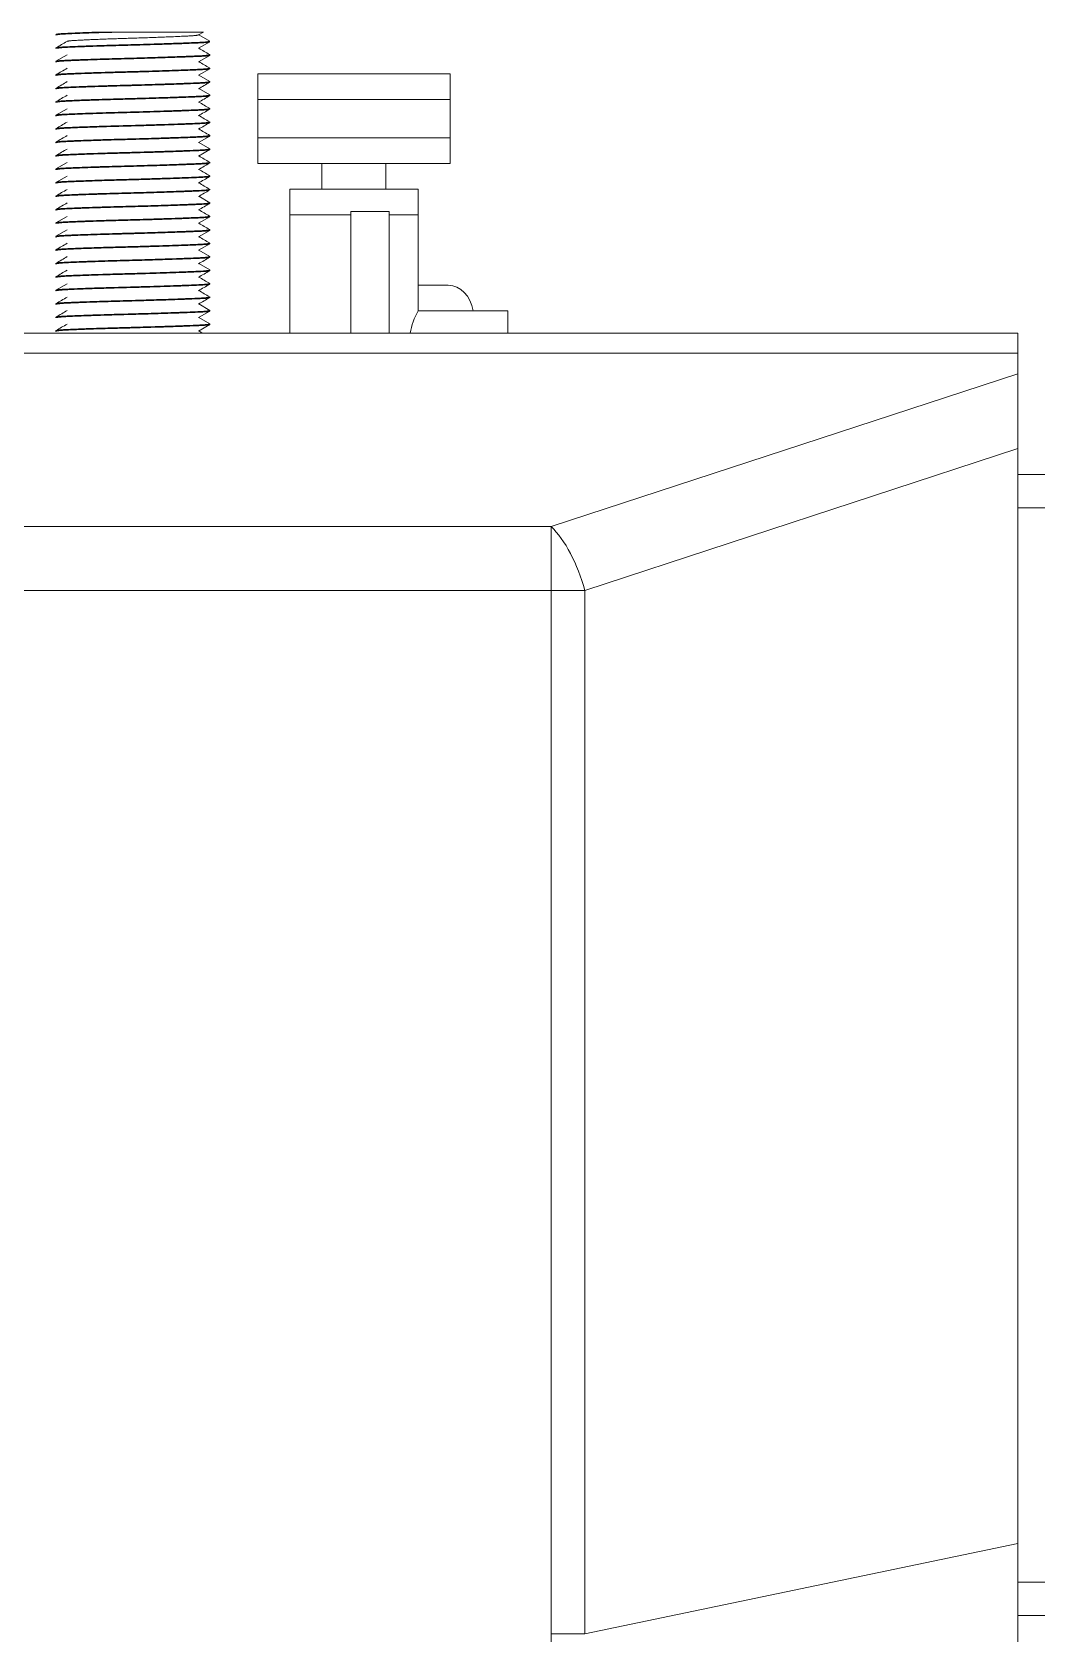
# Model space of a CAD drawing. Header units: millimetres. Extents: x 113490 to 142599, y -20467 to 115.
# Drawn here: x 123477.4 to 123555.8, y -6241.1 to -6116.2 of the extents above; entities that cross this region are included whole.
import ezdxf

# ---------------------------------------------------------------- set-up
doc = ezdxf.new("R2010")
doc.units = ezdxf.units.MM
doc.layers.add('DV1_0', color=7, linetype='Continuous')

msp = doc.modelspace()

# ---------------------------------------------------------------- linework, layer by layer
at = {"layer": 'DV1_0', "color": 7, "linetype": 'Continuous', "lineweight": 15}
for p, q in [((123482.71, -6116.18), (123484.48, -6116.18)), ((123490.77, -6116.18), (123484.48, -6116.18)), ((123490.39, -6116.4), (123490.77, -6116.18)), ((123479.26, -6117.42), (123479.26, -6117.47)), ((123490.39, -6117.45), (123491.26, -6116.95)), ((123491.26, -6116.89), (123490.4, -6116.39)), ((123480.13, -6117.96), (123479.26, -6118.46)), ((123479.26, -6118.47), (123479.26, -6118.52)), ((123490.39, -6118.5), (123491.26, -6118)), ((123491.26, -6118), (123491.26, -6117.95)), ((123479.26, -6119.52), (123479.26, -6119.57)), ((123490.39, -6119.55), (123491.26, -6119.05)), ((123491.26, -6120.04), (123490.4, -6119.54)), ((123491.26, -6119.05), (123491.26, -6119)), ((123491.26, -6120.1), (123491.26, -6120.05)), ((123510, -6119.43), (123495, -6119.43)), ((123495, -6119.43), (123495, -6124.43)), ((123510, -6124.43), (123510, -6119.43)), ((123479.26, -6120.57), (123479.26, -6120.62)), ((123491.26, -6121.09), (123490.4, -6120.59)), ((123491.26, -6121.15), (123491.26, -6121.1)), ((123479.26, -6121.62), (123479.26, -6121.67)), ((123480.13, -6122.16), (123479.26, -6122.66)), ((123491.26, -6122.2), (123491.26, -6122.15)), ((123510, -6121.43), (123495, -6121.43)), ((123495, -6121.43), (123495, -6126.43)), ((123510, -6126.43), (123510, -6121.43)), ((123479.26, -6122.67), (123479.26, -6122.72)), ((123479.26, -6123.72), (123479.26, -6123.77)), ((123491.26, -6123.25), (123491.26, -6123.2)), ((123479.26, -6124.77), (123479.26, -6124.82)), ((123490.39, -6124.8), (123491.26, -6124.3)), ((123491.26, -6125.29), (123490.4, -6124.79)), ((123491.26, -6124.3), (123491.26, -6124.25)), ((123510, -6124.43), (123495, -6124.43)), ((123479.26, -6125.82), (123479.26, -6125.87)), ((123490.39, -6125.85), (123491.26, -6125.35)), ((123491.26, -6125.35), (123491.26, -6125.3)), ((123480.13, -6126.36), (123479.26, -6126.86)), ((123479.26, -6126.87), (123479.26, -6126.92)), ((123480.13, -6127.41), (123479.26, -6127.91)), ((123491.26, -6126.4), (123491.26, -6126.35)), ((123491.26, -6127.45), (123491.26, -6127.4)), ((123510, -6126.43), (123495, -6126.43)), ((123500, -6126.43), (123500, -6128.43)), ((123500, -6126.43), (123500, -6128.43)), ((123505, -6128.43), (123505, -6126.43)), ((123505, -6128.43), (123505, -6126.43)), ((123479.26, -6127.92), (123479.26, -6127.97)), ((123491.26, -6128.5), (123491.26, -6128.45)), ((123507.5, -6128.43), (123497.5, -6128.43)), ((123497.5, -6128.43), (123497.5, -6139.68)), ((123507.5, -6137.93), (123507.5, -6128.43)), ((123479.26, -6128.97), (123479.26, -6129.02)), ((123479.26, -6130.02), (123479.26, -6130.07)), ((123491.26, -6129.49), (123490.4, -6128.99)), ((123491.26, -6129.55), (123491.26, -6129.5)), ((123480.13, -6130.56), (123479.26, -6131.06)), ((123479.26, -6131.07), (123479.26, -6131.12)), ((123490.39, -6131.1), (123491.26, -6130.6)), ((123491.26, -6130.6), (123491.26, -6130.55)), ((123502.26, -6130.43), (123497.5, -6130.43)), ((123497.5, -6130.43), (123497.5, -6139.68)), ((123502.26, -6130.18), (123505.26, -6130.18)), ((123502.26, -6139.68), (123502.26, -6130.18)), ((123505.26, -6130.18), (123505.26, -6139.68)), ((123507.5, -6130.43), (123505.26, -6130.43)), ((123507.5, -6137.95), (123507.5, -6130.43)), ((123480.13, -6131.61), (123479.26, -6132.11)), ((123479.26, -6132.12), (123479.26, -6132.17)), ((123490.39, -6132.15), (123491.26, -6131.65)), ((123491.26, -6131.65), (123491.26, -6131.6)), ((123479.26, -6133.17), (123479.26, -6133.22)), ((123490.39, -6133.2), (123491.26, -6132.7)), ((123491.26, -6133.69), (123490.4, -6133.19)), ((123491.26, -6132.7), (123491.26, -6132.65)), ((123491.26, -6133.75), (123491.26, -6133.7)), ((123479.26, -6134.22), (123479.26, -6134.27)), ((123491.26, -6134.74), (123490.4, -6134.24)), ((123491.26, -6134.8), (123491.26, -6134.75)), ((123479.26, -6135.27), (123479.26, -6135.32)), ((123480.13, -6135.81), (123479.26, -6136.31)), ((123479.26, -6136.32), (123479.26, -6136.37)), ((123491.26, -6135.85), (123491.26, -6135.8)), ((123509.86, -6135.93), (123507.5, -6135.93)), ((123479.26, -6137.37), (123479.26, -6137.42)), ((123491.26, -6137.89), (123490.4, -6137.39)), ((123491.26, -6136.9), (123491.26, -6136.85)), ((123479.26, -6138.42), (123479.26, -6138.47)), ((123490.39, -6138.45), (123491.26, -6137.95)), ((123491.26, -6138.94), (123490.4, -6138.44)), ((123491.26, -6137.95), (123491.26, -6137.9)), ((123514.5, -6137.93), (123507.5, -6137.93)), ((123514.5, -6139.68), (123514.5, -6137.93)), ((123554.26, -6139.68), (123455.28, -6139.68)), ((123479.26, -6139.47), (123479.26, -6139.52)), ((123490.39, -6139.5), (123491.26, -6139)), ((123491.26, -6139), (123491.26, -6138.95)), ((123554.26, -6141.22), (123554.26, -6139.68)), ((123554.26, -6141.22), (123554.26, -6142.84)), ((123554.26, -6148.67), (123554.26, -6142.84)), ((123554.26, -6234.07), (123554.26, -6148.67)), ((123557.26, -6150.68), (123554.26, -6150.68)), ((123554.26, -6242), (123554.26, -6234.07)), ((123557.26, -6239.68), (123554.26, -6239.68))]:
    msp.add_line(p, q, dxfattribs=at)
at = {"layer": 'DV1_0', "color": 7, "linetype": 'Continuous', "lineweight": 20}
for p, q in [((123554.26, -6141.22), (123453.95, -6141.22)), ((123517.88, -6154.76), (123554.26, -6142.84)), ((123520.5, -6159.73), (123554.26, -6148.67)), ((123557.26, -6153.28), (123554.26, -6153.28)), ((122488.26, -6154.76), (123517.88, -6154.76)), ((123517.88, -6159.73), (123517.88, -6154.76)), ((122488.26, -6159.73), (123517.88, -6159.73)), ((123517.88, -6241.13), (123517.88, -6159.73)), ((123517.88, -6159.73), (123520.5, -6159.73)), ((123520.5, -6241.13), (123520.5, -6159.73)), ((123520.5, -6241.13), (123554.26, -6234.07)), ((123557.26, -6237.08), (123554.26, -6237.08)), ((123517.88, -6241.13), (123520.5, -6241.13))]:
    msp.add_line(p, q, dxfattribs=at)
at = {"layer": 'DV1_0', "color": 7, "linetype": 'Continuous', "lineweight": 15}
msp.add_arc((123511.85, -6140.43), 5.01, 150.0584, 171.281, dxfattribs=at)
msp.add_ellipse((123509.86, -6138.43), major_axis=(0, -2.5), ratio=0.790252, start_param=1.772154, end_param=3.141593, dxfattribs=at)
at = {"layer": 'DV1_0', "color": 7, "linetype": 'Continuous', "lineweight": 20}
msp.add_ellipse((123517.88, -6159.73), major_axis=(-1.87, 5.7), ratio=0.419085, start_param=4.575942, end_param=5.619674, dxfattribs=at)
at = {"layer": 'DV1_0', "color": 7, "linetype": 'Continuous', "lineweight": 15}
for points, weights, knots in [([(123479.27, -6116.43), (123479.18, -6116.39), (123479.72, -6116.35), (123481.04, -6116.27), (123484.48, -6116.18)], [0.934054680659, 0.941367301959, 1, 0.866025403784, 1], [0.993465271, 0.993465271, 0.993465271, 0.995454545, 0.995454545, 1, 1, 1]), ([(123479.28, -6116.36), (123479.36, -6116.33), (123479.72, -6116.3), (123480.61, -6116.25), (123482.71, -6116.18)], [0.943539393351, 0.959567449469, 1, 0.90591222949, 0.943976505854], [0.995551337, 0.995551337, 0.995551337, 0.996888464, 0.996888464, 1, 1, 1]), ([(123479.27, -6117.41), (123479.32, -6117.38), (123479.72, -6117.35), (123481.04, -6117.27), (123484.48, -6117.18), (123487.91, -6117.09), (123490.02, -6117), (123491.41, -6116.95), (123491.24, -6116.88)], [0.940761018319, 0.955795124554, 1, 0.866025403784, 1, 0.866025403784, 1, 0.907682754736, 0.942590729982], [0.96884289, 0.96884289, 0.96884289, 0.97030477, 0.97030477, 0.97473539, 0.97473539, 0.979166, 0.979166, 0.98221899, 0.98221899, 0.98221899]), ([(123479.3, -6117.45), (123479.39, -6117.43), (123479.72, -6117.4), (123481.04, -6117.32), (123484.48, -6117.23), (123487.91, -6117.14), (123490.02, -6117.05), (123491.18, -6117.01), (123491.26, -6116.95)], [0.946469933917, 0.963037085539, 1, 0.866025403784, 1, 0.866025403784, 1, 0.921425778153, 0.935016914714], [0.96692775, 0.96692775, 0.96692775, 0.96818182, 0.96818182, 0.97272727, 0.97272727, 0.97727273, 0.97727273, 0.97993857, 0.97993857, 0.97993857]), ([(123480.13, -6116.91), (123480.18, -6116.88), (123480.52, -6116.85), (123481.65, -6116.77), (123484.59, -6116.68), (123487.53, -6116.59), (123489.33, -6116.5), (123490.29, -6116.46), (123490.39, -6116.4)], [0.94124261157, 0.956492467926, 1, 0.866025403784, 1, 0.866025403784, 1, 0.924204716373, 0.934170840989], [0.98129043, 0.98129043, 0.98129043, 0.9827477, 0.9827477, 0.98723513, 0.98723513, 0.99172257, 0.99172257, 0.9942613, 0.9942613, 0.9942613]), ([(123479.26, -6118.46), (123479.3, -6118.43), (123479.72, -6118.4), (123481.04, -6118.32), (123484.48, -6118.23), (123487.91, -6118.14), (123490.02, -6118.05), (123491.4, -6118), (123491.25, -6117.93)], [0.939349105633, 0.953615094139, 1, 0.866025403784, 1, 0.866025403784, 1, 0.907909508112, 0.942420012767], [0.9421871, 0.9421871, 0.9421871, 0.94372108, 0.94372108, 0.9481517, 0.9481517, 0.95258231, 0.95258231, 0.95562779, 0.95562779, 0.95562779]), ([(123479.27, -6118.53), (123479.18, -6118.49), (123479.72, -6118.45), (123481.04, -6118.37), (123484.48, -6118.28), (123487.91, -6118.19), (123490.02, -6118.1), (123491.2, -6118.06), (123491.26, -6118)], [0.933910759492, 0.940768889885, 1, 0.866025403784, 1, 0.866025403784, 1, 0.92065327699, 0.935293065308], [0.93889951, 0.93889951, 0.93889951, 0.94090909, 0.94090909, 0.94545455, 0.94545455, 0.95, 0.95, 0.95269205, 0.95269205, 0.95269205]), ([(123479.27, -6119.58), (123479.2, -6119.54), (123479.72, -6119.5), (123481.04, -6119.42), (123484.48, -6119.33), (123487.91, -6119.24), (123490.02, -6119.15), (123491.17, -6119.11), (123491.25, -6119.05)], [0.93460906882, 0.943353703163, 1, 0.866025403784, 1, 0.866025403784, 1, 0.92211291563, 0.934786252161], [0.91171448, 0.91171448, 0.91171448, 0.91363636, 0.91363636, 0.91818182, 0.91818182, 0.92272727, 0.92272727, 0.92536981, 0.92536981, 0.92536981]), ([(123479.27, -6119.51), (123479.33, -6119.48), (123479.72, -6119.45), (123481.04, -6119.37), (123484.48, -6119.28), (123487.91, -6119.19), (123490.02, -6119.1), (123491.33, -6119.05), (123491.26, -6118.99)], [0.941454400146, 0.956792663151, 1, 0.866025403784, 1, 0.866025403784, 1, 0.912547273733, 0.939265137228], [0.9157085, 0.9157085, 0.9157085, 0.91713739, 0.91713739, 0.921568, 0.921568, 0.92599862, 0.92599862, 0.92889073, 0.92889073, 0.92889073]), ([(123479.28, -6120.56), (123479.36, -6120.53), (123479.72, -6120.5), (123481.04, -6120.42), (123484.48, -6120.33), (123487.91, -6120.24), (123490.02, -6120.15), (123491.33, -6120.1), (123491.26, -6120.04)], [0.943575641735, 0.959613130463, 1, 0.866025403784, 1, 0.866025403784, 1, 0.91235582169, 0.939382666225], [0.88921808, 0.88921808, 0.88921808, 0.89055369, 0.89055369, 0.89498431, 0.89498431, 0.89941493, 0.89941493, 0.90231337, 0.90231337, 0.90231337]), ([(123479.26, -6120.62), (123479.23, -6120.59), (123479.72, -6120.55), (123481.04, -6120.47), (123484.48, -6120.38), (123487.91, -6120.29), (123490.02, -6120.2), (123491.13, -6120.16), (123491.25, -6120.11)], [0.935417002949, 0.945703550235, 1, 0.866025403784, 1, 0.866025403784, 1, 0.924933182187, 0.933987194677], [0.88452148, 0.88452148, 0.88452148, 0.88636364, 0.88636364, 0.89090909, 0.89090909, 0.89545455, 0.89545455, 0.89800139, 0.89800139, 0.89800139]), ([(123479.26, -6121.67), (123479.23, -6121.64), (123479.72, -6121.6), (123481.04, -6121.52), (123484.48, -6121.43), (123487.91, -6121.34), (123490.02, -6121.25), (123491.11, -6121.21), (123491.24, -6121.16)], [0.935577878444, 0.946121258119, 1, 0.866025403784, 1, 0.866025403784, 1, 0.92618059583, 0.933709515685], [0.85726293, 0.85726293, 0.85726293, 0.85909091, 0.85909091, 0.86363636, 0.86363636, 0.86818182, 0.86818182, 0.87068634, 0.87068634, 0.87068634]), ([(123479.44, -6121.58), (123479.54, -6121.57), (123479.72, -6121.55), (123481.04, -6121.47), (123484.48, -6121.38), (123487.91, -6121.29), (123490.02, -6121.2), (123491.39, -6121.15), (123491.25, -6121.08)], [0.966249640815, 0.980198004008, 1, 0.866025403784, 1, 0.866025403784, 1, 0.908463633632, 0.94200928437], [0.86331514, 0.86331514, 0.86331514, 0.86397, 0.86397, 0.86840062, 0.86840062, 0.87283123, 0.87283123, 0.87585839, 0.87585839, 0.87585839]), ([(123479.26, -6122.66), (123479.3, -6122.63), (123479.72, -6122.6), (123481.04, -6122.52), (123484.48, -6122.43), (123487.91, -6122.34), (123490.02, -6122.25), (123491.41, -6122.2), (123491.24, -6122.13)], [0.93930895393, 0.953549715117, 1, 0.866025403784, 1, 0.866025403784, 1, 0.907274261859, 0.94290214831], [0.83585017, 0.83585017, 0.83585017, 0.83738631, 0.83738631, 0.84181693, 0.84181693, 0.84624754, 0.84624754, 0.84931403, 0.84931403, 0.84931403]), ([(123479.27, -6122.73), (123479.21, -6122.69), (123479.72, -6122.65), (123481.04, -6122.57), (123484.48, -6122.48), (123487.91, -6122.39), (123490.02, -6122.3), (123491.12, -6122.26), (123491.25, -6122.21)], [0.934768545125, 0.943857940206, 1, 0.866025403784, 1, 0.866025403784, 1, 0.925238167009, 0.933915013142], [0.82991341, 0.82991341, 0.82991341, 0.83181818, 0.83181818, 0.83636364, 0.83636364, 0.84090909, 0.84090909, 0.84344559, 0.84344559, 0.84344559]), ([(123479.27, -6123.78), (123479.18, -6123.74), (123479.72, -6123.7), (123481.04, -6123.62), (123484.48, -6123.53), (123487.91, -6123.44), (123490.02, -6123.35), (123491.16, -6123.31), (123491.25, -6123.25)], [0.93390975756, 0.940764562018, 1, 0.866025403784, 1, 0.866025403784, 1, 0.922984539313, 0.934513942389], [0.80253573, 0.80253573, 0.80253573, 0.80454545, 0.80454545, 0.80909091, 0.80909091, 0.81363636, 0.81363636, 0.81624932, 0.81624932, 0.81624932]), ([(123479.27, -6123.71), (123479.32, -6123.68), (123479.72, -6123.65), (123481.04, -6123.57), (123484.48, -6123.48), (123487.91, -6123.39), (123490.02, -6123.3), (123491.34, -6123.25), (123491.26, -6123.19)], [0.940729560589, 0.955748829838, 1, 0.866025403784, 1, 0.866025403784, 1, 0.911503475613, 0.939919187572], [0.80933921, 0.80933921, 0.80933921, 0.81080262, 0.81080262, 0.81523323, 0.81523323, 0.81966385, 0.81966385, 0.82259048, 0.82259048, 0.82259048]), ([(123479.28, -6124.83), (123479.17, -6124.79), (123479.72, -6124.75), (123481.04, -6124.67), (123484.48, -6124.58), (123487.91, -6124.49), (123490.02, -6124.4), (123491.19, -6124.36), (123491.26, -6124.3)], [0.933700019724, 0.939798095358, 1, 0.866025403784, 1, 0.866025403784, 1, 0.921036867031, 0.935153714064], [0.77523021, 0.77523021, 0.77523021, 0.77727273, 0.77727273, 0.78181818, 0.78181818, 0.78636364, 0.78636364, 0.78904268, 0.78904268, 0.78904268]), ([(123479.46, -6124.73), (123479.56, -6124.71), (123479.72, -6124.7), (123481.04, -6124.62), (123484.48, -6124.53), (123487.91, -6124.44), (123490.02, -6124.35), (123491.32, -6124.3), (123491.26, -6124.24)], [0.969334210237, 0.982338959679, 1, 0.866025403784, 1, 0.866025403784, 1, 0.912970810943, 0.939009023645], [0.78363486, 0.78363486, 0.78363486, 0.78421893, 0.78421893, 0.78864954, 0.78864954, 0.79308016, 0.79308016, 0.79595826, 0.79595826, 0.79595826]), ([(123479.27, -6125.88), (123479.18, -6125.84), (123479.72, -6125.8), (123481.04, -6125.72), (123484.48, -6125.63), (123487.91, -6125.54), (123490.02, -6125.45), (123491.19, -6125.41), (123491.26, -6125.35)], [0.934051770002, 0.941355624956, 1, 0.866025403784, 1, 0.866025403784, 1, 0.920807291095, 0.935236586971], [0.74801033, 0.74801033, 0.74801033, 0.75, 0.75, 0.75454545, 0.75454545, 0.75909091, 0.75909091, 0.76177774, 0.76177774, 0.76177774]), ([(123479.26, -6126.86), (123479.3, -6126.83), (123479.72, -6126.8), (123481.04, -6126.72), (123484.48, -6126.63), (123487.91, -6126.54), (123490.02, -6126.45), (123491.42, -6126.4), (123491.24, -6126.33)], [0.939523839461, 0.953897229977, 1, 0.866025403784, 1, 0.866025403784, 1, 0.907043390267, 0.943080358976], [0.7295269, 0.7295269, 0.7295269, 0.73105154, 0.73105154, 0.73548216, 0.73548216, 0.73991277, 0.73991277, 0.7429869, 0.7429869, 0.7429869]), ([(123479.28, -6125.81), (123479.34, -6125.78), (123479.72, -6125.75), (123481.04, -6125.67), (123484.48, -6125.58), (123487.91, -6125.49), (123490.02, -6125.4), (123491.38, -6125.35), (123491.25, -6125.28)], [0.942580918485, 0.958329672037, 1, 0.866025403784, 1, 0.866025403784, 1, 0.909439909267, 0.941307954393], [0.75625717, 0.75625717, 0.75625717, 0.75763523, 0.75763523, 0.76206585, 0.76206585, 0.76649646, 0.76649646, 0.76949134, 0.76949134, 0.76949134]), ([(123479.27, -6126.93), (123479.21, -6126.89), (123479.72, -6126.85), (123481.04, -6126.77), (123484.48, -6126.68), (123487.91, -6126.59), (123490.02, -6126.5), (123491.16, -6126.46), (123491.25, -6126.4)], [0.934839138405, 0.944073807042, 1, 0.866025403784, 1, 0.866025403784, 1, 0.922874719936, 0.934547002887], [0.72082982, 0.72082982, 0.72082982, 0.72272727, 0.72272727, 0.72727273, 0.72727273, 0.73181818, 0.73181818, 0.73443487, 0.73443487, 0.73443487]), ([(123479.26, -6127.97), (123479.23, -6127.94), (123479.72, -6127.9), (123481.04, -6127.82), (123484.48, -6127.73), (123487.91, -6127.64), (123490.02, -6127.55), (123491.5, -6127.49), (123491.22, -6127.42)], [0.93554962901, 0.946048878214, 1, 0.866025403784, 1, 0.866025403784, 1, 0.90228664106, 0.947106281435], [0.69362411, 0.69362411, 0.69362411, 0.69545455, 0.69545455, 0.7, 0.7, 0.70454545, 0.70454545, 0.70786065, 0.70786065, 0.70786065]), ([(123479.27, -6127.91), (123479.31, -6127.88), (123479.72, -6127.85), (123481.04, -6127.77), (123484.48, -6127.68), (123487.91, -6127.59), (123490.02, -6127.5), (123491.37, -6127.45), (123491.25, -6127.39)], [0.940098088368, 0.954798727138, 1, 0.866025403784, 1, 0.866025403784, 1, 0.910256466836, 0.940743215714], [0.70297302, 0.70297302, 0.70297302, 0.70446785, 0.70446785, 0.70889846, 0.70889846, 0.71332908, 0.71332908, 0.71629695, 0.71629695, 0.71629695]), ([(123479.26, -6129.02), (123479.23, -6128.99), (123479.72, -6128.95), (123481.04, -6128.87), (123484.48, -6128.78), (123487.91, -6128.69), (123490.02, -6128.6), (123491.11, -6128.56), (123491.24, -6128.51)], [0.935451846914, 0.945795179535, 1, 0.866025403784, 1, 0.866025403784, 1, 0.926121506688, 0.933721620936], [0.66634277, 0.66634277, 0.66634277, 0.66818182, 0.66818182, 0.67272727, 0.67272727, 0.67727273, 0.67727273, 0.67977926, 0.67977926, 0.67977926]), ([(123479.28, -6128.96), (123479.35, -6128.93), (123479.72, -6128.9), (123481.04, -6128.82), (123484.48, -6128.73), (123487.91, -6128.64), (123490.02, -6128.55), (123491.32, -6128.5), (123491.26, -6128.44)], [0.94284236783, 0.958673231164, 1, 0.866025403784, 1, 0.866025403784, 1, 0.913243912617, 0.938846718795], [0.67651746, 0.67651746, 0.67651746, 0.67788416, 0.67788416, 0.68231477, 0.68231477, 0.68674539, 0.68674539, 0.68961446, 0.68961446, 0.68961446]), ([(123479.27, -6130.08), (123479.2, -6130.04), (123479.72, -6130), (123481.04, -6129.92), (123484.48, -6129.83), (123487.91, -6129.74), (123490.02, -6129.65), (123491.13, -6129.61), (123491.25, -6129.56)], [0.934477912325, 0.942919794707, 1, 0.866025403784, 1, 0.866025403784, 1, 0.924715038916, 0.934040526761], [0.63897249, 0.63897249, 0.63897249, 0.64090909, 0.64090909, 0.64545455, 0.64545455, 0.65, 0.65, 0.65255425, 0.65255425, 0.65255425]), ([(123479.28, -6130.01), (123479.35, -6129.98), (123479.72, -6129.95), (123481.04, -6129.87), (123484.48, -6129.78), (123487.91, -6129.69), (123490.02, -6129.6), (123491.36, -6129.55), (123491.25, -6129.49)], [0.943212962527, 0.959152478095, 1, 0.866025403784, 1, 0.866025403784, 1, 0.910499596591, 0.940578911079], [0.64994961, 0.64994961, 0.64994961, 0.65130046, 0.65130046, 0.65573108, 0.65573108, 0.66016169, 0.66016169, 0.66312152, 0.66312152, 0.66312152]), ([(123479.27, -6131.06), (123479.31, -6131.03), (123479.72, -6131), (123481.04, -6130.92), (123484.48, -6130.83), (123487.91, -6130.74), (123490.02, -6130.65), (123491.42, -6130.6), (123491.24, -6130.53)], [0.940035433601, 0.954702188343, 1, 0.866025403784, 1, 0.866025403784, 1, 0.907200758722, 0.942958712987], [0.62321875, 0.62321875, 0.62321875, 0.62471677, 0.62471677, 0.62914739, 0.62914739, 0.633578, 0.633578, 0.63664693, 0.63664693, 0.63664693]), ([(123479.3, -6131.1), (123479.39, -6131.08), (123479.72, -6131.05), (123481.04, -6130.97), (123484.48, -6130.88), (123487.91, -6130.79), (123490.02, -6130.7), (123491.17, -6130.66), (123491.25, -6130.6)], [0.946888185543, 0.963500095347, 1, 0.866025403784, 1, 0.866025403784, 1, 0.92237549491, 0.934701830661], [0.612398, 0.612398, 0.612398, 0.61363636, 0.61363636, 0.61818182, 0.61818182, 0.62272727, 0.62272727, 0.6253609, 0.6253609, 0.6253609]), ([(123479.26, -6132.11), (123479.3, -6132.08), (123479.72, -6132.05), (123481.04, -6131.97), (123484.48, -6131.88), (123487.91, -6131.79), (123490.02, -6131.7), (123491.39, -6131.65), (123491.25, -6131.58)], [0.939621812094, 0.954053767343, 1, 0.866025403784, 1, 0.866025403784, 1, 0.908901691805, 0.941691075612], [0.59661361, 0.59661361, 0.59661361, 0.59813308, 0.59813308, 0.60256369, 0.60256369, 0.60699431, 0.60699431, 0.61000698, 0.61000698, 0.61000698]), ([(123479.28, -6132.18), (123479.17, -6132.14), (123479.72, -6132.1), (123481.04, -6132.02), (123484.48, -6131.93), (123487.91, -6131.84), (123490.02, -6131.75), (123491.19, -6131.71), (123491.26, -6131.65)], [0.933746043408, 0.940021593866, 1, 0.866025403784, 1, 0.866025403784, 1, 0.920771055643, 0.935249811122], [0.5843287, 0.5843287, 0.5843287, 0.58636364, 0.58636364, 0.59090909, 0.59090909, 0.59545455, 0.59545455, 0.5981426, 0.5981426, 0.5981426]), ([(123479.27, -6133.23), (123479.19, -6133.19), (123479.72, -6133.15), (123481.04, -6133.07), (123484.48, -6132.98), (123487.91, -6132.89), (123490.02, -6132.8), (123491.19, -6132.76), (123491.26, -6132.7)], [0.934226060047, 0.942028220982, 1, 0.866025403784, 1, 0.866025403784, 1, 0.921123300453, 0.935122920853], [0.55712406, 0.55712406, 0.55712406, 0.55909091, 0.55909091, 0.56363636, 0.56363636, 0.56818182, 0.56818182, 0.57085793, 0.57085793, 0.57085793]), ([(123479.26, -6134.28), (123479.22, -6134.24), (123479.72, -6134.2), (123481.04, -6134.12), (123484.48, -6134.03), (123487.91, -6133.94), (123490.02, -6133.85), (123491.15, -6133.81), (123491.25, -6133.75)], [0.935065739208, 0.944739910542, 1, 0.866025403784, 1, 0.866025403784, 1, 0.923694365367, 0.934308938613], [0.52994333, 0.52994333, 0.52994333, 0.53181818, 0.53181818, 0.53636364, 0.53636364, 0.54090909, 0.54090909, 0.54349797, 0.54349797, 0.54349797]), ([(123479.27, -6133.16), (123479.34, -6133.13), (123479.72, -6133.1), (123481.04, -6133.02), (123484.48, -6132.93), (123487.91, -6132.84), (123490.02, -6132.75), (123491.32, -6132.7), (123491.26, -6132.64)], [0.942164850857, 0.957773108412, 1, 0.866025403784, 1, 0.866025403784, 1, 0.913075289833, 0.938946668642], [0.57015292, 0.57015292, 0.57015292, 0.57154939, 0.57154939, 0.57598, 0.57598, 0.58041062, 0.58041062, 0.58328527, 0.58328527, 0.58328527]), ([(123479.28, -6134.21), (123479.36, -6134.18), (123479.72, -6134.15), (123481.04, -6134.07), (123484.48, -6133.98), (123487.91, -6133.89), (123490.02, -6133.8), (123491.34, -6133.75), (123491.26, -6133.69)], [0.943546270571, 0.959576122328, 1, 0.866025403784, 1, 0.866025403784, 1, 0.911520502807, 0.939908257237], [0.54362885, 0.54362885, 0.54362885, 0.54496569, 0.54496569, 0.54939631, 0.54939631, 0.55382692, 0.55382692, 0.55675299, 0.55675299, 0.55675299]), ([(123479.26, -6135.32), (123479.23, -6135.29), (123479.72, -6135.25), (123481.04, -6135.17), (123484.48, -6135.08), (123487.91, -6134.99), (123490.02, -6134.9), (123491.49, -6134.84), (123491.22, -6134.78)], [0.93562264502, 0.946235146384, 1, 0.866025403784, 1, 0.866025403784, 1, 0.902713567653, 0.946717352797], [0.50272133, 0.50272133, 0.50272133, 0.50454545, 0.50454545, 0.50909091, 0.50909091, 0.51363636, 0.51363636, 0.51693707, 0.51693707, 0.51693707]), ([(123479.27, -6135.26), (123479.32, -6135.23), (123479.72, -6135.2), (123481.04, -6135.12), (123484.48, -6135.03), (123487.91, -6134.94), (123490.02, -6134.85), (123491.41, -6134.8), (123491.24, -6134.73)], [0.940792229038, 0.955840962974, 1, 0.866025403784, 1, 0.866025403784, 1, 0.907707253541, 0.942572211447], [0.51692164, 0.51692164, 0.51692164, 0.518382, 0.518382, 0.52281262, 0.52281262, 0.52724323, 0.52724323, 0.53029541, 0.53029541, 0.53029541]), ([(123479.26, -6136.31), (123479.3, -6136.28), (123479.72, -6136.25), (123481.04, -6136.17), (123484.48, -6136.08), (123487.91, -6135.99), (123490.02, -6135.9), (123491.4, -6135.85), (123491.25, -6135.78)], [0.939342569449, 0.953604465416, 1, 0.866025403784, 1, 0.866025403784, 1, 0.907878494719, 0.942443271389], [0.49026398, 0.49026398, 0.49026398, 0.49179831, 0.49179831, 0.49622892, 0.49622892, 0.50065954, 0.50065954, 0.50370605, 0.50370605, 0.50370605]), ([(123479.26, -6136.37), (123479.22, -6136.34), (123479.72, -6136.3), (123481.04, -6136.22), (123484.48, -6136.13), (123487.91, -6136.04), (123490.02, -6135.95), (123491.49, -6135.89), (123491.22, -6135.83)], [0.935258589391, 0.945278342331, 1, 0.866025403784, 1, 0.866025403784, 1, 0.902711539437, 0.94671918763], [0.47541615, 0.47541615, 0.47541615, 0.47727273, 0.47727273, 0.48181818, 0.48181818, 0.48636364, 0.48636364, 0.48966441, 0.48966441, 0.48966441]), ([(123479.27, -6137.36), (123479.33, -6137.33), (123479.72, -6137.3), (123481.04, -6137.22), (123484.48, -6137.13), (123487.91, -6137.04), (123490.02, -6136.95), (123491.33, -6136.9), (123491.26, -6136.84)], [0.941426561402, 0.956753420399, 1, 0.866025403784, 1, 0.866025403784, 1, 0.912519834205, 0.939281914682], [0.46378443, 0.46378443, 0.46378443, 0.46521462, 0.46521462, 0.46964523, 0.46964523, 0.47407585, 0.47407585, 0.47696887, 0.47696887, 0.47696887]), ([(123479.31, -6137.4), (123479.41, -6137.38), (123479.72, -6137.35), (123481.04, -6137.27), (123484.48, -6137.18), (123487.91, -6137.09), (123490.02, -6137), (123491.14, -6136.96), (123491.25, -6136.9)], [0.948473955181, 0.965195112977, 1, 0.866025403784, 1, 0.866025403784, 1, 0.924125294751, 0.934191821038], [0.44881915, 0.44881915, 0.44881915, 0.45, 0.45, 0.45454545, 0.45454545, 0.45909091, 0.45909091, 0.46166517, 0.46166517, 0.46166517]), ([(123479.28, -6138.41), (123479.36, -6138.38), (123479.72, -6138.35), (123481.04, -6138.27), (123484.48, -6138.18), (123487.91, -6138.09), (123490.02, -6138), (123491.33, -6137.95), (123491.26, -6137.89)], [0.943571165447, 0.959607493594, 1, 0.866025403784, 1, 0.866025403784, 1, 0.912383962252, 0.93936532263], [0.43729512, 0.43729512, 0.43729512, 0.43863092, 0.43863092, 0.44306154, 0.44306154, 0.44749216, 0.44749216, 0.45038967, 0.45038967, 0.45038967]), ([(123479.3, -6138.45), (123479.39, -6138.43), (123479.72, -6138.4), (123481.04, -6138.32), (123484.48, -6138.23), (123487.91, -6138.14), (123490.02, -6138.05), (123491.18, -6138.01), (123491.26, -6137.95)], [0.946583699952, 0.963163729945, 1, 0.866025403784, 1, 0.866025403784, 1, 0.921819816809, 0.934882917292], [0.4214775, 0.4214775, 0.4214775, 0.42272727, 0.42272727, 0.42727273, 0.42727273, 0.43181818, 0.43181818, 0.43447066, 0.43447066, 0.43447066]), ([(123479.28, -6139.53), (123479.17, -6139.49), (123479.72, -6139.45), (123481.04, -6139.37), (123484.48, -6139.28), (123487.91, -6139.19), (123490.02, -6139.1), (123491.2, -6139.06), (123491.26, -6139)], [0.933822011779, 0.940375682445, 1, 0.866025403784, 1, 0.866025403784, 1, 0.920644715726, 0.935296225577], [0.39343163, 0.39343163, 0.39343163, 0.39545455, 0.39545455, 0.4, 0.4, 0.40454545, 0.40454545, 0.4072378, 0.4072378, 0.4072378]), ([(123479.44, -6139.43), (123479.55, -6139.42), (123479.72, -6139.4), (123481.04, -6139.32), (123484.48, -6139.23), (123487.91, -6139.14), (123490.02, -6139.05), (123491.39, -6139), (123491.25, -6138.93)], [0.966334539067, 0.980258229091, 1, 0.866025403784, 1, 0.866025403784, 1, 0.908497218785, 0.941984685074], [0.41139436, 0.41139436, 0.41139436, 0.41204723, 0.41204723, 0.41647785, 0.41647785, 0.42090846, 0.42090846, 0.42393451, 0.42393451, 0.42393451])]:
    msp.add_rational_spline(points, weights, degree=2, knots=knots, dxfattribs=at)
for points in [[(123480.13, -6116.91), (123479.84, -6117.08), (123479.56, -6117.24), (123479.27, -6117.41)], [(123491.24, -6117.93), (123490.96, -6117.77), (123490.68, -6117.61), (123490.4, -6117.44)], [(123491.24, -6118.98), (123490.96, -6118.82), (123490.68, -6118.66), (123490.4, -6118.49)], [(123480.14, -6119.01), (123479.85, -6119.18), (123479.56, -6119.34), (123479.27, -6119.51)], [(123480.15, -6120.05), (123479.86, -6120.22), (123479.57, -6120.39), (123479.28, -6120.56)], [(123480.14, -6121.11), (123479.85, -6121.28), (123479.56, -6121.44), (123479.27, -6121.61)], [(123490.38, -6120.61), (123490.67, -6120.44), (123490.96, -6120.27), (123491.25, -6120.1)], [(123490.38, -6121.66), (123490.67, -6121.49), (123490.96, -6121.32), (123491.25, -6121.16)], [(123490.38, -6122.71), (123490.67, -6122.54), (123490.96, -6122.37), (123491.25, -6122.21)], [(123491.25, -6122.13), (123490.97, -6121.97), (123490.68, -6121.81), (123490.4, -6121.64)], [(123480.13, -6123.21), (123479.84, -6123.38), (123479.56, -6123.54), (123479.27, -6123.71)], [(123490.39, -6123.75), (123490.68, -6123.59), (123490.97, -6123.42), (123491.26, -6123.25)], [(123491.24, -6123.18), (123490.96, -6123.02), (123490.68, -6122.86), (123490.4, -6122.69)], [(123491.26, -6124.24), (123490.97, -6124.07), (123490.69, -6123.91), (123490.4, -6123.74)], [(123480.14, -6124.26), (123479.85, -6124.42), (123479.57, -6124.59), (123479.28, -6124.76)], [(123480.14, -6125.31), (123479.85, -6125.47), (123479.56, -6125.64), (123479.27, -6125.81)], [(123491.25, -6126.33), (123490.97, -6126.17), (123490.68, -6126.01), (123490.4, -6125.84)], [(123490.38, -6127.96), (123490.67, -6127.79), (123490.96, -6127.62), (123491.25, -6127.46)], [(123490.39, -6126.9), (123490.68, -6126.74), (123490.97, -6126.57), (123491.25, -6126.4)], [(123491.24, -6127.38), (123490.96, -6127.22), (123490.68, -6127.06), (123490.4, -6126.89)], [(123480.14, -6128.46), (123479.85, -6128.62), (123479.56, -6128.79), (123479.27, -6128.96)], [(123490.38, -6129.01), (123490.67, -6128.84), (123490.96, -6128.67), (123491.25, -6128.51)], [(123491.25, -6128.44), (123490.97, -6128.27), (123490.69, -6128.11), (123490.4, -6127.94)], [(123480.14, -6129.51), (123479.85, -6129.67), (123479.57, -6129.84), (123479.28, -6130.01)], [(123490.38, -6130.06), (123490.67, -6129.89), (123490.96, -6129.72), (123491.25, -6129.55)], [(123491.25, -6130.54), (123490.97, -6130.37), (123490.69, -6130.21), (123490.4, -6130.04)], [(123491.24, -6131.58), (123490.96, -6131.42), (123490.68, -6131.26), (123490.4, -6131.09)], [(123491.25, -6132.63), (123490.97, -6132.47), (123490.68, -6132.31), (123490.4, -6132.14)], [(123480.14, -6132.66), (123479.85, -6132.82), (123479.56, -6132.99), (123479.27, -6133.16)], [(123480.14, -6133.7), (123479.86, -6133.87), (123479.57, -6134.04), (123479.28, -6134.21)], [(123490.39, -6134.25), (123490.67, -6134.09), (123490.96, -6133.92), (123491.25, -6133.75)], [(123480.13, -6134.76), (123479.84, -6134.93), (123479.56, -6135.09), (123479.27, -6135.26)], [(123490.38, -6135.31), (123490.67, -6135.14), (123490.96, -6134.97), (123491.25, -6134.81)], [(123490.38, -6136.36), (123490.67, -6136.19), (123490.96, -6136.02), (123491.25, -6135.86)], [(123491.24, -6135.78), (123490.96, -6135.62), (123490.68, -6135.46), (123490.4, -6135.29)], [(123480.14, -6136.86), (123479.85, -6137.03), (123479.56, -6137.19), (123479.27, -6137.36)], [(123490.38, -6137.4), (123490.67, -6137.24), (123490.96, -6137.07), (123491.25, -6136.9)], [(123491.24, -6136.83), (123490.96, -6136.67), (123490.68, -6136.51), (123490.4, -6136.34)], [(123480.15, -6137.9), (123479.86, -6138.07), (123479.57, -6138.24), (123479.28, -6138.41)], [(123480.14, -6138.96), (123479.85, -6139.13), (123479.56, -6139.29), (123479.27, -6139.46)], [(123490.72, -6139.68), (123490.62, -6139.62), (123490.51, -6139.56), (123490.4, -6139.49)]]:
    msp.add_open_spline(points, degree=3, dxfattribs=at)
at = {"layer": 'DV1_0', "color": 7, "linetype": 'Continuous', "lineweight": 20}
msp.add_open_spline([(123516.36, -6248.19), (123516.55, -6247.73), (123516.91, -6246.8), (123517.31, -6245.5), (123517.64, -6244.04), (123517.84, -6242.55), (123517.88, -6241.6), (123517.88, -6241.13)], degree=3, dxfattribs=at)

doc.saveas('drawing.dxf')
